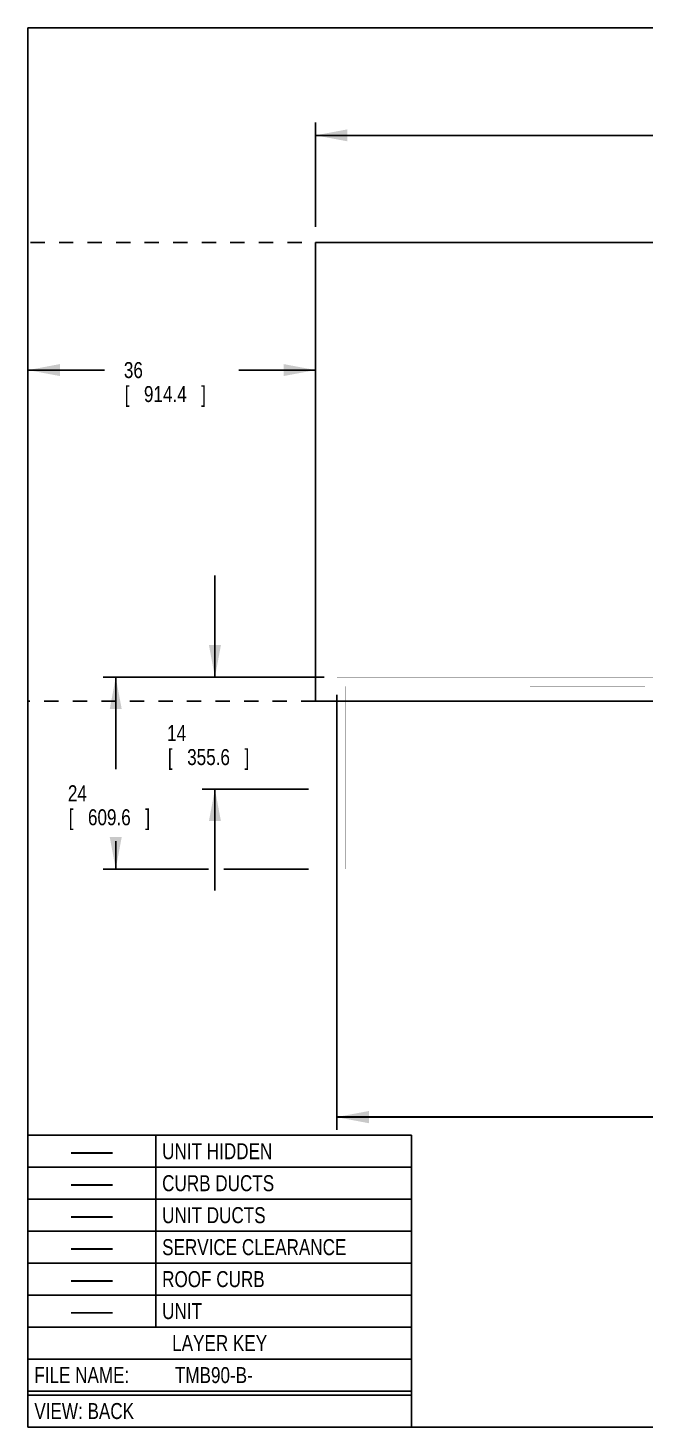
# Model space of a CAD drawing. Extents: x 0 to 325, y 0 to 175.
# Drawn here: x 0 to 77.3, y 0 to 175 of the extents above; entities that cross this region are included whole.
import ezdxf
from ezdxf.enums import TextEntityAlignment as Align

# ---------------------------------------------------------------- set-up
doc = ezdxf.new("R2010")
doc.units = 0
doc.header["$LTSCALE"] = 17.875
for name, pattern in [('DASHED', [0.2, 0.1, -0.1]), ('DOT', [0.2, 0.1, -0.1]), ('HIDDEN', [0.2, 0.1, -0.1])]:
    doc.linetypes.add(name, pattern=pattern)
doc.layers.get('0').update_dxf_attribs({"linetype": 'CONTINUOUS'})
for name, color, linetype in [('CURB-14', 6, 'CONTINUOUS'), ('CURB-14-DIM', 6, 'CONTINUOUS'), ('CURB-24', 6, 'CONTINUOUS'), ('CURB-24-DIM', 6, 'CONTINUOUS'), ('NOTES', 1, 'CONTINUOUS'), ('SERVCLEAR', 1, 'CONTINUOUS'), ('SERVCLRDIM', 1, 'CONTINUOUS'), ('UNIT-DIM', 7, 'CONTINUOUS'), ('UNIT-SOL', 7, 'CONTINUOUS'), ('UNTDUCTDIM', 2, 'CONTINUOUS')]:
    doc.layers.add(name, color=color, linetype=linetype)
doc.styles.get("Standard").update_dxf_attribs({"font": 'txt', "width": 0.8})
doc.styles.add('TEXTSTYLE_2', font='txt', dxfattribs={"width": 8})
doc.dimstyles.get("Standard").update_dxf_attribs({"dimtxt": 0.18, "dimasz": 0.18, "dimexe": 0.18, "dimexo": 0.0625, "dimgap": 0.09, "dimtad": 0, "dimtih": 1, "dimtoh": 1, "dimzin": 0, "dimcen": 0.09, "dimazin": 3, "dimtfac": 1, "dimtofl": 0, "dimtmove": 0, "dimatfit": 3})

# ---------------------------------------------------------------- blocks, each defined once
blk = doc.blocks.new('_FILLED')
at = {"color": 0, "linetype": 'ByBlock'}
blk.add_solid([(0, 0), (-1, 0.1875), (-1, -0.1875)], dxfattribs=at)
blk = doc.blocks.new('*D1')
at = {"layer": 'CURB-24-DIM', "color": 6, "linetype": 'CONTINUOUS'}
for p, q in [((38.69, 91.57), (38.69, 37.2)), ((190.62, 42.47), (190.62, 37.2)), ((38.69, 38.78), (102.06, 38.78)), ((190.62, 38.78), (127.26, 38.78))]:
    blk.add_line(p, q, dxfattribs=at)
at = {"layer": 'CURB-24-DIM', "color": 6, "linetype": 'CONTINUOUS', "xscale": 4, "yscale": 4, "zscale": 4, "rotation": 180}
blk.add_blockref('_FILLED', (38.69, 38.78), dxfattribs=at)
at = {"layer": 'CURB-24-DIM', "color": 6, "linetype": 'CONTINUOUS', "xscale": 4, "yscale": 4, "zscale": 4}
blk.add_blockref('_FILLED', (190.62, 38.78), dxfattribs=at)
at = {"layer": 'CURB-24-DIM', "color": 6, "linetype": 'CONTINUOUS', "width": 0.8}
for s, p in [('152', (106.46, 37.78)), ('[', (111.66, 37.78)), ('3859.2', (117.26, 37.78)), (']', (122.86, 37.78))]:
    blk.add_text(s, height=2, dxfattribs=at).set_placement(p, align=Align.CENTER)
blk = doc.blocks.new('*D2')
at = {"layer": 'UNIT-DIM', "color": 7, "linetype": 'CONTINUOUS'}
for p, q in [((36, 150.13), (36, 163.16)), ((193.75, 150.61), (193.75, 163.16)), ((36, 161.57), (105.67, 161.57)), ((193.75, 161.57), (124.07, 161.57))]:
    blk.add_line(p, q, dxfattribs=at)
at = {"layer": 'UNIT-DIM', "color": 7, "linetype": 'CONTINUOUS', "xscale": 4, "yscale": 4, "zscale": 4, "rotation": 180}
blk.add_blockref('_FILLED', (36, 161.57), dxfattribs=at)
at = {"layer": 'UNIT-DIM', "color": 7, "linetype": 'CONTINUOUS', "xscale": 4, "yscale": 4, "zscale": 4}
blk.add_blockref('_FILLED', (193.75, 161.57), dxfattribs=at)
at = {"layer": 'UNIT-DIM', "color": 7, "linetype": 'CONTINUOUS', "width": 0.8}
for s, p in [('157-3/4', (113.27, 160.57)), ('[', (108.47, 157.57)), ('4006.9', (114.07, 157.57)), (']', (119.67, 157.57))]:
    blk.add_text(s, height=2, dxfattribs=at).set_placement(p, align=Align.CENTER)
blk = doc.blocks.new('*D4')
at = {"layer": 'CURB-24-DIM', "color": 6, "linetype": 'CONTINUOUS'}
for p, q in [((23.48, 93.8), (9.4, 93.8)), ((10.99, 93.8), (10.99, 82.27)), ((37.1, 93.8), (24.1, 93.8)), ((10.99, 69.8), (10.99, 73.27)), ((22.6, 69.8), (9.4, 69.8)), ((35.13, 69.8), (24.54, 69.8))]:
    blk.add_line(p, q, dxfattribs=at)
at = {"layer": 'CURB-24-DIM', "color": 6, "linetype": 'CONTINUOUS', "xscale": 4, "yscale": 4, "zscale": 4}
for p, rotation in [((10.99, 93.8), 90), ((10.99, 69.8), 270)]:
    blk.add_blockref('_FILLED', p, dxfattribs=dict(at, rotation=rotation))
at = {"layer": 'CURB-24-DIM', "color": 6, "linetype": 'CONTINUOUS', "width": 0.8}
for s, p in [('24', (6.19, 78.27)), ('[', (5.39, 75.27)), ('609.6', (10.19, 75.27)), (']', (14.99, 75.27))]:
    blk.add_text(s, height=2, dxfattribs=at).set_placement(p, align=Align.CENTER)
blk = doc.blocks.new('*D5')
at = {"layer": 'SERVCLRDIM', "color": 1, "linetype": 'CONTINUOUS'}
for p, q in [((36, 142.55), (36, 130.62)), ((0, 130.62), (0, 134.55)), ((0, 132.21), (9.6, 132.21)), ((36, 132.21), (26.4, 132.21))]:
    blk.add_line(p, q, dxfattribs=at)
at = {"layer": 'SERVCLRDIM', "color": 1, "linetype": 'CONTINUOUS', "xscale": 4, "yscale": 4, "zscale": 4, "rotation": 180}
blk.add_blockref('_FILLED', (0, 132.21), dxfattribs=at)
at = {"layer": 'SERVCLRDIM', "color": 1, "linetype": 'CONTINUOUS', "xscale": 4, "yscale": 4, "zscale": 4}
blk.add_blockref('_FILLED', (36, 132.21), dxfattribs=at)
at = {"layer": 'SERVCLRDIM', "color": 1, "linetype": 'CONTINUOUS', "width": 0.8}
for s, p in [('36', (13.2, 131.21)), ('[', (12.4, 128.21)), ('914.4', (17.2, 128.21)), (']', (22, 128.21))]:
    blk.add_text(s, height=2, dxfattribs=at).set_placement(p, align=Align.CENTER)
blk = doc.blocks.new('*D7')
at = {"layer": 'CURB-14-DIM', "color": 6, "linetype": 'CONTINUOUS'}
for p, q in [((38.69, 91.06), (38.69, 37.17)), ((190.62, 90.96), (190.62, 58.7)), ((190.62, 54.26), (190.62, 48.55)), ((190.62, 45.57), (190.62, 37.17)), ((38.69, 38.75), (102.06, 38.75)), ((190.62, 38.75), (127.26, 38.75))]:
    blk.add_line(p, q, dxfattribs=at)
at = {"layer": 'CURB-14-DIM', "color": 6, "linetype": 'CONTINUOUS', "xscale": 4, "yscale": 4, "zscale": 4, "rotation": 180}
blk.add_blockref('_FILLED', (38.69, 38.75), dxfattribs=at)
at = {"layer": 'CURB-14-DIM', "color": 6, "linetype": 'CONTINUOUS', "xscale": 4, "yscale": 4, "zscale": 4}
blk.add_blockref('_FILLED', (190.62, 38.75), dxfattribs=at)
at = {"layer": 'CURB-14-DIM', "color": 6, "linetype": 'CONTINUOUS', "width": 0.8}
for s, p in [('152', (106.46, 37.75)), ('[', (111.66, 37.75)), ('3859.2', (117.26, 37.75)), (']', (122.86, 37.75))]:
    blk.add_text(s, height=2, dxfattribs=at).set_placement(p, align=Align.CENTER)
blk = doc.blocks.new('*D8')
at = {"layer": 'CURB-14-DIM', "color": 6, "linetype": 'CONTINUOUS'}
for p, q in [((23.41, 93.8), (23.41, 106.5)), ((36.69, 93.8), (21.83, 93.8)), ((35.13, 79.8), (21.83, 79.8)), ((23.41, 79.8), (23.41, 67.1))]:
    blk.add_line(p, q, dxfattribs=at)
at = {"layer": 'CURB-14-DIM', "color": 6, "linetype": 'CONTINUOUS', "xscale": 4, "yscale": 4, "zscale": 4}
for p, rotation in [((23.41, 93.8), 270), ((23.41, 79.8), 90)]:
    blk.add_blockref('_FILLED', p, dxfattribs=dict(at, rotation=rotation))
at = {"layer": 'CURB-14-DIM', "color": 6, "linetype": 'CONTINUOUS', "width": 0.8}
for s, p in [('14', (18.61, 85.8)), ('[', (17.81, 82.8)), ('355.6', (22.61, 82.8)), (']', (27.41, 82.8))]:
    blk.add_text(s, height=2, dxfattribs=at).set_placement(p, align=Align.CENTER)
blk = doc.blocks.new('*D13')
at = {"layer": 'UNTDUCTDIM', "color": 2, "linetype": 'CONTINUOUS'}
for p, q in [((108.03, 96.42), (108.03, 109.12)), ((111.66, 96.42), (106.44, 96.42)), ((108.03, 90.8), (108.03, 63.87)), ((108.03, 63.87), (104.9, 63.87))]:
    blk.add_line(p, q, dxfattribs=at)
at = {"layer": 'UNTDUCTDIM', "color": 2, "linetype": 'CONTINUOUS', "xscale": 4, "yscale": 4, "zscale": 4}
for p, rotation in [((108.03, 96.42), 270), ((108.03, 90.8), 90)]:
    blk.add_blockref('_FILLED', p, dxfattribs=dict(at, rotation=rotation))
at = {"layer": 'UNTDUCTDIM', "color": 2, "linetype": 'CONTINUOUS', "width": 0.8}
for s, p in [('5-5/8', (98.1, 62.87)), ('[', (91.7, 59.87)), ('142.9', (99.7, 59.87)), (']', (101.3, 59.87))]:
    blk.add_text(s, height=2, dxfattribs=at).set_placement(p, align=Align.RIGHT)

msp = doc.modelspace()

# ---------------------------------------------------------------- linework, layer by layer
at = {"color": 7, "linetype": 'CONTINUOUS'}
for p, q in [((0, 0), (0, 175)), ((0, 175), (325, 175)), ((0, 0), (325, 0))]:
    msp.add_line(p, q, dxfattribs=at)
at = {"layer": 'CURB-14', "color": 6, "linetype": 'DOT', "const_width": 0.00984}
for points in [[(38.687, 92.65), (38.687, 93.796)], [(38.687, 93.796), (190.625, 93.796)], [(190.625, 92.546), (38.687, 92.65)], [(39.712, 90.796), (39.712, 92.649)]]:
    msp.add_lwpolyline(points, dxfattribs=at)
at = {"layer": 'CURB-14', "color": 6, "linetype": 'CONTINUOUS'}
for points, const_width in [([(39.712, 90.796), (39.712, 79.796)], 0.0118), ([(36.715, 79.796), (191.878, 79.796)], 0.00984)]:
    msp.add_lwpolyline(points, dxfattribs=dict(at, const_width=const_width))
at = {"layer": 'CURB-24', "color": 6, "linetype": 'DOT', "const_width": 0.00984}
for points in [[(38.687, 92.65), (38.687, 93.796)], [(38.687, 93.796), (190.625, 93.796)], [(190.625, 92.546), (38.687, 92.65)], [(39.712, 90.796), (39.712, 92.649)]]:
    msp.add_lwpolyline(points, dxfattribs=at)
at = {"layer": 'CURB-24', "color": 6, "linetype": 'CONTINUOUS'}
for points, const_width in [([(39.712, 90.796), (39.712, 69.798)], 0.0118), ([(36.715, 69.798), (191.878, 69.798)], 0.00984)]:
    msp.add_lwpolyline(points, dxfattribs=dict(at, const_width=const_width))
at = {"layer": 'NOTES', "color": 1, "linetype": 'CONTINUOUS'}
for p, q in [((0, 0), (0, 36.5)), ((0, 36.5), (48, 36.5)), ((16, 12.5), (16, 36.5)), ((48, 0), (48, 36.5)), ((0, 32.5), (48, 32.5)), ((0, 28.5), (48, 28.5)), ((0, 24.5), (48, 24.5)), ((0, 20.5), (48, 20.5)), ((0, 16.5), (48, 16.5)), ((0, 12.5), (48, 12.5)), ((0, 8.5), (48, 8.5)), ((0, 4.5), (48, 4.5)), ((0, 4), (48, 4)), ((0, 0), (48, 0))]:
    msp.add_line(p, q, dxfattribs=at)
at = {"layer": 'SERVCLEAR', "color": 1, "linetype": 'DASHED'}
for p, q in [((0, 148.046), (0, 90.796)), ((0.312, 148.171), (36, 148.171)), ((36, 148.171), (36, 90.796)), ((36, 90.796), (0, 90.796))]:
    msp.add_line(p, q, dxfattribs=at)
at = {"layer": 'UNIT-SOL', "color": 7, "linetype": 'CONTINUOUS'}
for p, q in [((36, 148.171), (36, 90.796)), ((193.75, 148.171), (36, 148.171)), ((193.75, 90.796), (36, 90.796))]:
    msp.add_line(p, q, dxfattribs=at)

# ---------------------------------------------------------------- texts
at = {"layer": 'NOTES', "color": 1, "linetype": 'CONTINUOUS', "width": 0.8}
for s, p in [('UNIT HIDDEN', (16.8, 33.5)), ('CURB DUCTS', (16.8, 29.5)), ('UNIT DUCTS', (16.8, 25.5)), ('SERVICE CLEARANCE', (16.8, 21.5)), ('ROOF CURB', (16.8, 17.5)), ('UNIT', (16.8, 13.5)), ('FILE NAME: ', (0.8, 5.5)), ('TMB90-B-', (18.4, 5.5)), ('VIEW: BACK', (0.8, 1))]:
    msp.add_text(s, height=2, dxfattribs=at).set_placement(p)
at = {"layer": 'NOTES', "color": 8, "linetype": 'HIDDEN', "style": 'TEXTSTYLE_2', "width": 8}
msp.add_text('-', height=2, dxfattribs=at).set_placement((8, 33.5), align=Align.CENTER)
at = {"layer": 'NOTES', "color": 5, "linetype": 'CONTINUOUS', "style": 'TEXTSTYLE_2', "width": 8}
msp.add_text('-', height=2, dxfattribs=at).set_placement((8, 29.5), align=Align.CENTER)
at = {"layer": 'NOTES', "color": 2, "linetype": 'CONTINUOUS', "style": 'TEXTSTYLE_2', "width": 8}
msp.add_text('-', height=2, dxfattribs=at).set_placement((8, 25.5), align=Align.CENTER)
at = {"layer": 'NOTES', "color": 1, "linetype": 'CONTINUOUS', "style": 'TEXTSTYLE_2', "width": 8}
msp.add_text('-', height=2, dxfattribs=at).set_placement((8, 21.5), align=Align.CENTER)
at = {"layer": 'NOTES', "color": 6, "linetype": 'CONTINUOUS', "style": 'TEXTSTYLE_2', "width": 8}
msp.add_text('-', height=2, dxfattribs=at).set_placement((8, 17.5), align=Align.CENTER)
at = {"layer": 'NOTES', "color": 7, "linetype": 'CONTINUOUS', "style": 'TEXTSTYLE_2', "width": 8}
msp.add_text('-', height=2, dxfattribs=at).set_placement((8, 13.5), align=Align.CENTER)
at = {"layer": 'NOTES', "color": 1, "linetype": 'CONTINUOUS', "width": 0.8}
msp.add_text('LAYER KEY', height=2, dxfattribs=at).set_placement((24, 9.5), align=Align.CENTER)

# ---------------------------------------------------------------- dimensions: what is measured, and where the dimension line sits
at = {"layer": 'CURB-14-DIM', "color": 6, "linetype": 'CONTINUOUS'}
dim = msp.add_linear_dim(base=(23.414, 93.796), p1=(36.715, 79.796), p2=(38.281, 93.796), angle=90, dimstyle='Standard', dxfattribs=at)
dim.commit()
dim.dimension.update_dxf_attribs({"geometry": '*D8', "text_midpoint": (22.614, 85.296), "dimtype": 128})
dim = msp.add_linear_dim(base=(190.625, 38.754), p1=(38.687, 92.65), p2=(190.625, 92.546), dimstyle='Standard', dxfattribs=at)
dim.commit()
dim.dimension.update_dxf_attribs({"geometry": '*D7', "text_midpoint": (113.856, 38.754), "dimtype": 128})
at = {"layer": 'CURB-24-DIM', "color": 6, "linetype": 'CONTINUOUS'}
dim = msp.add_linear_dim(base=(10.99, 93.796), p1=(36.715, 69.798), p2=(38.687, 93.796), angle=90, dimstyle='Standard', dxfattribs=at)
dim.commit()
dim.dimension.update_dxf_attribs({"geometry": '*D4', "text_midpoint": (10.19, 77.769), "dimtype": 128})
dim = msp.add_linear_dim(base=(190.625, 38.783), p1=(38.687, 93.158), p2=(190.625, 44.055), dimstyle='Standard', dxfattribs=at)
dim.commit()
dim.dimension.update_dxf_attribs({"geometry": '*D1', "text_midpoint": (113.856, 38.783), "dimtype": 128})
at = {"layer": 'SERVCLRDIM', "color": 1, "linetype": 'CONTINUOUS'}
dim = msp.add_linear_dim(base=(36, 132.207), p1=(0, 136.136), p2=(36, 144.136), dimstyle='Standard', dxfattribs=at)
dim.commit()
dim.dimension.update_dxf_attribs({"geometry": '*D5', "text_midpoint": (17.2, 130.707), "dimtype": 128})
at = {"layer": 'UNIT-DIM', "color": 7, "linetype": 'CONTINUOUS'}
dim = msp.add_linear_dim(base=(193.75, 161.573), p1=(36, 148.538), p2=(193.75, 149.018), dimstyle='Standard', dxfattribs=at)
dim.commit()
dim.dimension.update_dxf_attribs({"geometry": '*D2', "text_midpoint": (114.075, 160.073), "dimtype": 128})
at = {"layer": 'UNTDUCTDIM', "color": 2, "linetype": 'CONTINUOUS'}
dim = msp.add_linear_dim(base=(108.028688671, 90.796240023), p1=(113.249797983, 96.421240023), p2=(35.999797698, 90.796240023), angle=270, dimstyle='Standard', dxfattribs=at)
dim.commit()
dim.dimension.update_dxf_attribs({"geometry": '*D13', "text_midpoint": (95.69778032, 62.365272652), "dimtype": 128})

doc.saveas('drawing.dxf')
